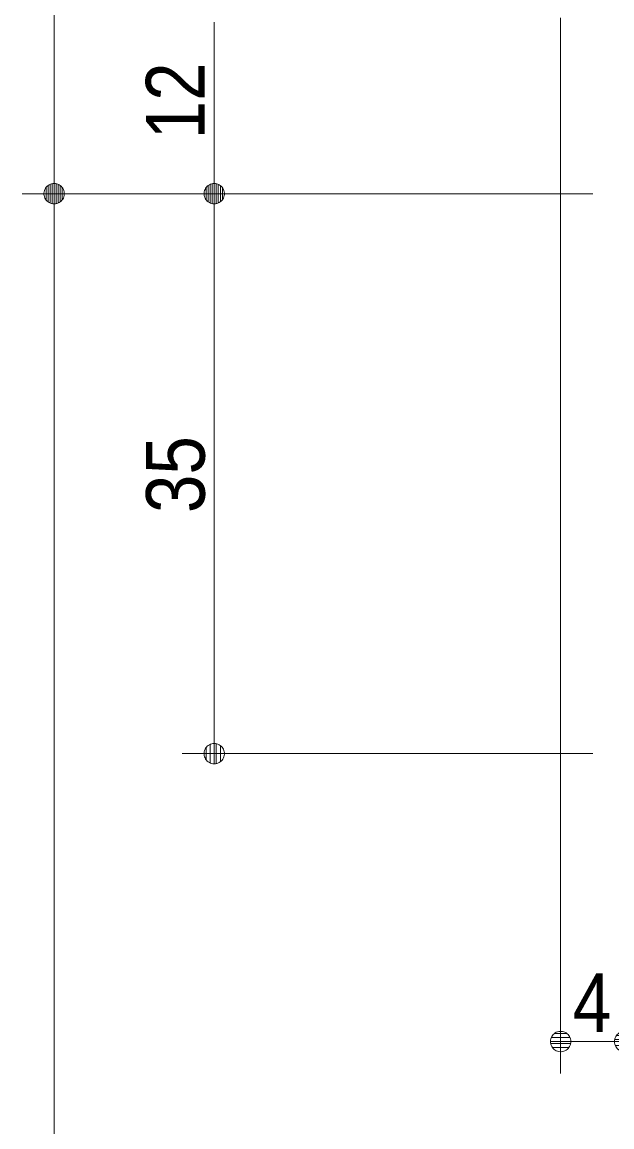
# Model space of a CAD drawing. Units: millimetres, scale not verified, with parts at other scales. Extents: x -6062 to 6062, y -3045 to 3045.
# Drawn here: x 322 to 691, y -43 to 648 of the extents above; entities that cross this region are included whole.
import ezdxf
from ezdxf.enums import TextEntityAlignment as Align

# ---------------------------------------------------------------- set-up
doc = ezdxf.new("R2010")
doc.units = ezdxf.units.MM
doc.header["$LTSCALE"] = 20
doc.layers.add('0-0_2寸法-1', color=7, linetype='Continuous', lineweight=9)
doc.layers.add('0-1_0', color=7, linetype='Continuous', lineweight=9)
doc.styles.add('ＭＳ Ｐゴシック', font='')
doc.styles.get('ＭＳ Ｐゴシック').set_extended_font_data('MS PGothic')

# ---------------------------------------------------------------- blocks, each defined once
blk = doc.blocks.new('_Dot')
at = {"layer": '0-1_0'}
for p, q in [((-10, 0), (-20, 0)), ((9.78, 2), (-9.78, 2)), ((7.99, 6), (-7.99, 6)), ((9.16, -3.98), (-9.16, -3.98)), ((6, -7.98), (-6, -7.98))]:
    blk.add_line(p, q, dxfattribs=at)
for points in [[(10, 0), (9.92, 1.25), (9.69, 2.49), (9.3, 3.68), (8.76, 4.82), (8.09, 5.88), (7.29, 6.85), (6.37, 7.71), (5.36, 8.44), (4.26, 9.05), (3.09, 9.51), (1.87, 9.82), (0.63, 9.98), (-0.63, 9.98), (-1.87, 9.82), (-3.09, 9.51), (-4.26, 9.05), (-5.36, 8.44), (-6.37, 7.71), (-7.29, 6.85), (-8.09, 5.88), (-8.76, 4.82), (-9.3, 3.68), (-9.69, 2.49), (-9.92, 1.25), (-10, 0), (0, 0)], [(-10, 0), (-9.92, -1.25), (-9.69, -2.49), (-9.3, -3.68), (-8.76, -4.82), (-8.09, -5.88), (-7.29, -6.85), (-6.37, -7.71), (-5.36, -8.44), (-4.26, -9.05), (-3.09, -9.51), (-1.87, -9.82), (-0.63, -9.98), (0.63, -9.98), (1.87, -9.82), (3.09, -9.51), (4.26, -9.05), (5.36, -8.44), (6.37, -7.71), (7.29, -6.85), (8.09, -5.88), (8.76, -4.82), (9.3, -3.68), (9.69, -2.49), (9.92, -1.25), (10, 0), (0, 0)]]:
    blk.add_lwpolyline(points, close=True, dxfattribs=at)

msp = doc.modelspace()

# ---------------------------------------------------------------- linework, layer by layer
at = {"layer": '0-0_2寸法-1'}
for p, q in [((342.31, 552.96), (342.31, 977.53)), ((658.68, 650.25), (658.68, -9.75)), ((442.31, 552.96), (442.31, 647.53)), ((422.31, 540.25), (322.31, 540.25)), ((422.31, 540.25), (322.31, 540.25)), ((678.68, 540.25), (422.31, 540.25)), ((678.68, 540.25), (422.31, 540.25)), ((342.31, 527.53), (342.31, -1857.29)), ((442.31, 202.96), (442.31, 527.53)), ((678.68, 190.25), (422.31, 190.25)), ((671.4, 10.25), (685.97, 10.25))]:
    msp.add_line(p, q, dxfattribs=at)

# ---------------------------------------------------------------- block references
at = {"layer": '0-0_2寸法-1', "xscale": 0.6356201, "yscale": 0.6356201}
for p, rotation in [((342.31, 540.25), 270), ((442.31, 540.25), 270), ((342.31, 540.25), 90), ((442.31, 540.25), 90), ((442.31, 190.25), 270), ((658.68, 10.25), 180)]:
    msp.add_blockref('_Dot', p, dxfattribs=dict(at, rotation=rotation))
msp.add_blockref('_Dot', (698.68, 10.25), dxfattribs=at)

# ---------------------------------------------------------------- texts
at = {"layer": '0-0_2寸法-1', "style": 'ＭＳ Ｐゴシック', "width": 0.9}
for s, p in [('12', (447.27, 574.32)), ('35', (447.37, 340.65))]:
    msp.add_text(s, height=36.66, rotation=90, dxfattribs=at).set_placement(p, align=Align.BOTTOM_LEFT)
msp.add_text('4', height=36.66, dxfattribs=at).set_placement((666.29, 5.19), align=Align.BOTTOM_LEFT)

doc.saveas('drawing.dxf')
